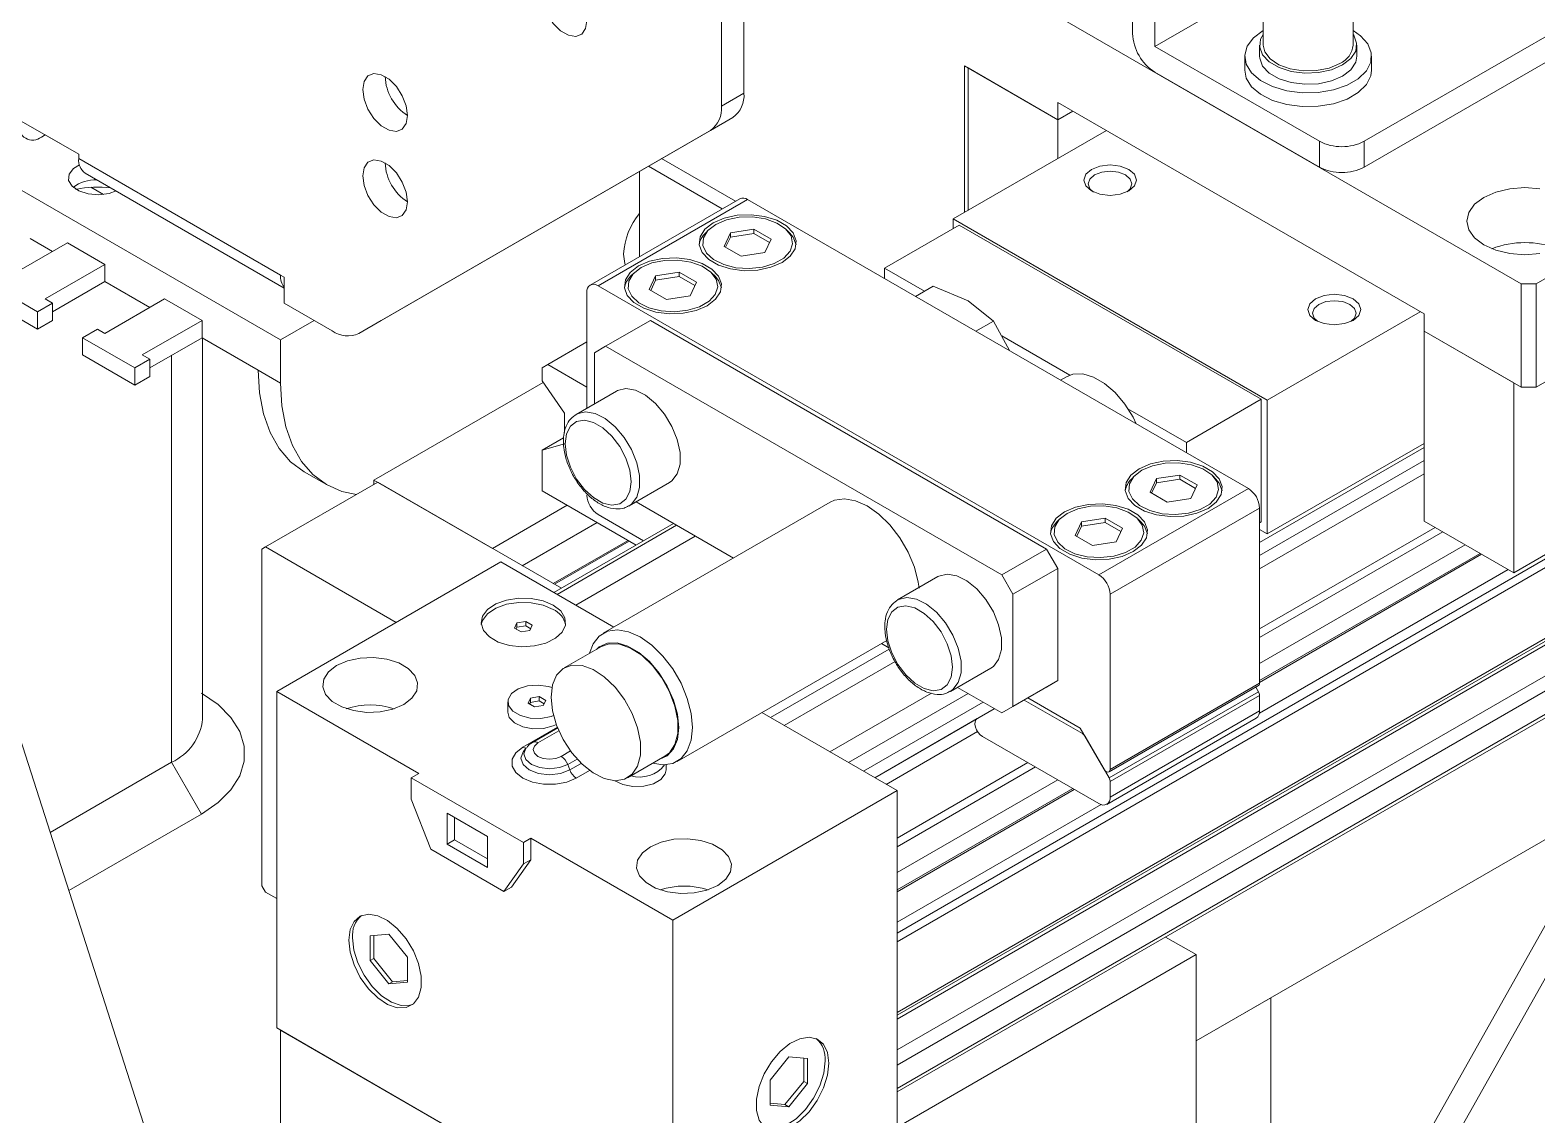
# Model space of a CAD drawing. Header units: millimetres. Extents: x 169 to 14583, y -399 to 10804.
# Drawn here: x 2165.1 to 2307.7, y 7102.6 to 7205.3 of the extents above; entities that cross this region are included whole.
import ezdxf

# ---------------------------------------------------------------- set-up
doc = ezdxf.new("R2010")
doc.units = ezdxf.units.MM
doc.header["$LTSCALE"] = 35

msp = doc.modelspace()

# ---------------------------------------------------------------- linework, layer by layer
at = {"color": 7, "linetype": 'Continuous', "lineweight": 18}
for p, q in [((2553.642, 7295.969), (2247.151, 7119.035)), ((2559.438, 7292.623), (2247.151, 7112.344)), ((2247.151, 7112.073), (2559.672, 7292.488)), ((2559.987, 7292.306), (2247.151, 7111.709)), ((2562.515, 7290.846), (2247.151, 7108.79)), ((2563.752, 7290.132), (2247.151, 7107.362)), ((2565.665, 7289.028), (2247.151, 7105.153)), ((2247.151, 7104.815), (2565.958, 7288.859)), ((2269.424, 7204.968), (2269.424, 7287.241)), ((2271.546, 7203.744), (2271.546, 7286.016)), ((2575.923, 7283.106), (2275.435, 7109.638)), ((2306.194, 7181.292), (2244.676, 7216.806)), ((2291.698, 7215.378), (2271.546, 7203.744)), ((2325.993, 7214.765), (2291.345, 7194.763)), ((2325.993, 7212.316), (2291.345, 7192.314)), ((2232.655, 7209.867), (2232.655, 7199.31)), ((2230.534, 7208.642), (2230.534, 7198.085)), ((2281.791, 7207.745), (2281.791, 7203.867)), ((2290.291, 7203.867), (2290.291, 7207.745)), ((2287.102, 7194.763), (2271.546, 7203.744)), ((2281.441, 7203.867), (2281.441, 7202.805)), ((2290.641, 7202.805), (2290.641, 7203.867)), ((2262.353, 7196.802), (2253.515, 7201.905)), ((2253.515, 7188.026), (2253.515, 7201.905)), ((2280.041, 7202.805), (2280.041, 7201.499)), ((2292.041, 7201.499), (2292.041, 7202.805)), ((2307.608, 7181.292), (2345.085, 7202.927)), ((2253.868, 7201.701), (2262.353, 7196.802)), ((2253.868, 7188.23), (2253.868, 7201.701)), ((2287.102, 7192.314), (2271.546, 7201.294)), ((2230.534, 7198.085), (2232.655, 7199.31)), ((2262.353, 7198.435), (2262.353, 7196.802)), ((2297.002, 7178.434), (2262.353, 7198.435)), ((2262.353, 7196.802), (2263.768, 7197.619)), ((2169.722, 7193.53), (2164.066, 7196.796)), ((2231.619, 7197.02), (2198.335, 7177.8)), ((2231.619, 7197.02), (2229.498, 7195.796)), ((2262.353, 7193.128), (2262.353, 7196.802)), ((2166.54, 7195.367), (2166.187, 7195.163)), ((2166.54, 7195.367), (2166.54, 7195.367)), ((2166.54, 7195.367), (2169.722, 7193.53)), ((2196.214, 7176.575), (2229.498, 7195.796)), ((2266.95, 7195.782), (2252.454, 7187.414)), ((2287.102, 7192.314), (2287.102, 7194.763)), ((2291.345, 7194.763), (2291.345, 7192.314)), ((2169.722, 7193.122), (2169.722, 7193.53)), ((2160.408, 7192.375), (2188.814, 7175.976)), ((2169.722, 7193.122), (2188.814, 7182.1)), ((2222.791, 7183.86), (2222.791, 7191.922)), ((2223.627, 7192.405), (2230.61, 7188.374)), ((2231.858, 7189.094), (2224.875, 7193.126)), ((2345.085, 7193.129), (2307.608, 7171.494)), ((2170.344, 7191.748), (2189.168, 7180.882)), ((2170.87, 7190.414), (2172.055, 7189.73)), ((2232.259, 7189.325), (2218.116, 7181.161)), ((2218.866, 7181.087), (2233.008, 7189.251)), ((2233.008, 7189.251), (2280.385, 7161.901)), ((2229.315, 7186.383), (2229.011, 7186.075)), ((2231.375, 7186.112), (2230.778, 7184.824)), ((2233.606, 7186.457), (2231.375, 7186.112)), ((2231.375, 7185.703), (2231.375, 7186.112)), ((2235.239, 7185.514), (2233.606, 7186.457)), ((2233.606, 7186.048), (2233.606, 7186.457)), ((2237.006, 7186.075), (2236.702, 7186.383)), ((2245.949, 7182.76), (2253.02, 7186.842)), ((2252.454, 7186.516), (2252.454, 7187.414)), ((2252.454, 7187.414), (2282.152, 7170.269)), ((2253.02, 7186.842), (2281.587, 7170.351)), ((2163.005, 7181.895), (2168.662, 7185.161)), ((2165.126, 7185.569), (2167.247, 7184.344)), ((2168.662, 7185.161), (2172.197, 7183.12)), ((2230.778, 7184.824), (2232.411, 7183.881)), ((2231.375, 7185.703), (2230.927, 7184.738)), ((2233.606, 7186.048), (2231.375, 7185.703)), ((2235.09, 7185.192), (2233.606, 7186.048)), ((2234.641, 7184.226), (2235.239, 7185.514)), ((2232.411, 7183.881), (2234.641, 7184.226)), ((2172.197, 7183.12), (2166.54, 7179.854)), ((2172.197, 7183.12), (2172.197, 7181.486)), ((2188.814, 7182.1), (2189.168, 7181.896)), ((2189.168, 7181.896), (2189.168, 7179.447)), ((2222.244, 7182.301), (2221.94, 7181.993)), ((2224.304, 7182.03), (2223.707, 7180.742)), ((2226.535, 7182.375), (2224.304, 7182.03)), ((2224.304, 7181.621), (2224.304, 7182.03)), ((2226.535, 7181.966), (2224.304, 7181.621)), ((2228.168, 7181.432), (2226.535, 7182.375)), ((2226.535, 7181.966), (2226.535, 7182.375)), ((2228.019, 7181.11), (2226.535, 7181.966)), ((2229.935, 7181.993), (2229.63, 7182.301)), ((2245.949, 7181.781), (2245.949, 7182.76)), ((2245.949, 7182.76), (2249.737, 7180.573)), ((2160.884, 7181.487), (2165.833, 7178.629)), ((2167.248, 7178.629), (2172.197, 7181.486)), ((2172.197, 7181.486), (2176.44, 7179.037)), ((2217.806, 7169.51), (2217.806, 7180.474)), ((2218.866, 7181.087), (2266.242, 7153.737)), ((2223.707, 7180.742), (2225.34, 7179.799)), ((2224.304, 7181.621), (2223.856, 7180.656)), ((2227.57, 7180.144), (2228.168, 7181.432)), ((2250.568, 7181.053), (2248.889, 7180.083)), ((2250.568, 7181.053), (2253.868, 7179.658)), ((2306.194, 7181.292), (2307.608, 7181.292)), ((2306.194, 7171.494), (2306.194, 7181.292)), ((2307.608, 7181.292), (2307.608, 7171.494)), ((2160.884, 7179.854), (2165.833, 7176.996)), ((2167.248, 7179.446), (2165.833, 7178.629)), ((2166.54, 7179.854), (2167.248, 7179.446)), ((2167.248, 7179.446), (2167.248, 7177.813)), ((2172.197, 7176.588), (2177.854, 7179.854)), ((2177.854, 7179.854), (2181.39, 7177.813)), ((2189.168, 7179.447), (2193.714, 7176.822)), ((2225.34, 7179.799), (2227.57, 7180.144)), ((2253.868, 7179.658), (2256.284, 7177.753)), ((2165.833, 7178.629), (2165.833, 7176.996)), ((2165.833, 7176.996), (2167.248, 7177.813)), ((2181.39, 7177.813), (2175.733, 7174.547)), ((2181.39, 7177.813), (2181.39, 7176.18)), ((2191.997, 7177.814), (2188.814, 7175.976)), ((2196.214, 7176.575), (2198.335, 7177.8)), ((2219.573, 7175.372), (2223.816, 7177.821)), ((2223.816, 7177.821), (2261.293, 7156.186)), ((2256.284, 7177.753), (2254.605, 7176.784)), ((2256.284, 7177.753), (2257.798, 7174.98)), ((2296.648, 7178.637), (2282.152, 7170.269)), ((2297.002, 7178.434), (2297.002, 7176.8)), ((2170.076, 7176.18), (2171.49, 7176.996)), ((2170.076, 7176.18), (2170.076, 7174.547)), ((2170.076, 7176.18), (2175.026, 7173.323)), ((2171.49, 7176.996), (2172.197, 7176.588)), ((2176.44, 7173.322), (2181.39, 7176.18)), ((2181.39, 7176.18), (2186.693, 7173.118)), ((2181.434, 7140.093), (2181.434, 7176.154)), ((2257.048, 7176.352), (2263.493, 7172.632)), ((2305.487, 7171.902), (2297.002, 7176.8)), ((2297.002, 7176.8), (2297.002, 7158.837)), ((2306.194, 7171.494), (2297.002, 7176.8)), ((2305.487, 7153.938), (2344.378, 7176.389)), ((2188.814, 7171.894), (2188.814, 7175.976)), ((2217.806, 7175.775), (2214.093, 7173.632)), ((2218.513, 7174.759), (2219.573, 7175.372)), ((2218.513, 7169.919), (2218.513, 7174.759)), ((2219.573, 7175.372), (2257.05, 7153.737)), ((2170.076, 7174.547), (2175.026, 7171.69)), ((2176.44, 7174.139), (2175.026, 7173.323)), ((2175.026, 7173.323), (2175.026, 7171.69)), ((2175.733, 7174.547), (2176.44, 7174.139)), ((2176.44, 7174.139), (2176.44, 7172.506)), ((2178.505, 7136.011), (2178.505, 7174.515)), ((2213.563, 7173.325), (2214.093, 7173.632)), ((2213.563, 7172.1), (2213.563, 7173.325)), ((2214.093, 7173.632), (2217.806, 7171.488)), ((2175.026, 7171.69), (2176.44, 7172.506)), ((2186.693, 7173.118), (2188.814, 7171.894)), ((2213.665, 7171.953), (2197.653, 7162.71)), ((2215.684, 7169.039), (2213.563, 7172.1)), ((2263.193, 7172.49), (2262.618, 7172.158)), ((2305.487, 7171.902), (2305.487, 7153.938)), ((2220.609, 7171.129), (2216.791, 7168.925)), ((2307.608, 7171.494), (2306.194, 7171.494)), ((2215.684, 7167.206), (2215.684, 7169.039)), ((2268.992, 7169.457), (2274.516, 7166.269)), ((2274.516, 7166.269), (2281.587, 7170.351)), ((2281.587, 7170.351), (2281.587, 7158.756)), ((2282.152, 7170.269), (2282.152, 7157.613)), ((2216.791, 7168.925), (2216.842, 7168.953)), ((2215.598, 7166.702), (2213.563, 7165.527)), ((2213.563, 7165.527), (2215.684, 7166.14)), ((2274.516, 7166.269), (2274.516, 7165.289)), ((2297.002, 7166.185), (2282.152, 7157.613)), ((2213.563, 7161.69), (2213.563, 7165.527)), ((2297.002, 7165.777), (2281.445, 7156.796)), ((2191.043, 7163.504), (2193.164, 7162.279)), ((2297.002, 7164.552), (2281.445, 7155.571)), ((2297.002, 7164.551), (2281.445, 7155.571)), ((2297.002, 7163.296), (2281.445, 7154.315)), ((2198.007, 7162.506), (2187.4, 7156.383)), ((2197.653, 7162.302), (2197.653, 7162.71)), ((2197.653, 7162.71), (2208.861, 7156.24)), ((2215.387, 7152.472), (2198.007, 7162.506)), ((2221.79, 7160.264), (2225.609, 7162.468)), ((2320.407, 7162.141), (2247.151, 7119.851)), ((2266.242, 7153.737), (2280.385, 7161.901)), ((2269.62, 7163.116), (2269.316, 7162.807)), ((2271.681, 7162.844), (2271.083, 7161.556)), ((2271.681, 7162.436), (2271.232, 7161.47)), ((2273.911, 7163.189), (2271.681, 7162.844)), ((2271.681, 7162.436), (2271.681, 7162.844)), ((2273.911, 7162.781), (2271.681, 7162.436)), ((2275.544, 7162.246), (2273.911, 7163.189)), ((2273.911, 7162.781), (2273.911, 7163.189)), ((2275.395, 7161.924), (2273.911, 7162.781)), ((2274.947, 7160.959), (2275.544, 7162.246)), ((2277.311, 7162.807), (2277.007, 7163.116)), ((2222.458, 7156.555), (2213.563, 7161.69)), ((2240.822, 7160.615), (2219.341, 7148.214)), ((2231.664, 7155.328), (2222.452, 7160.646)), ((2271.083, 7161.556), (2272.716, 7160.614)), ((2272.716, 7160.614), (2274.947, 7160.959)), ((2215.932, 7160.322), (2208.861, 7156.24)), ((2223.169, 7156.965), (2218.866, 7159.449)), ((2262.549, 7159.033), (2262.245, 7158.725)), ((2266.84, 7159.107), (2264.609, 7158.762)), ((2268.473, 7158.164), (2266.84, 7159.107)), ((2266.84, 7158.699), (2266.84, 7159.107)), ((2267.303, 7151.9), (2281.445, 7160.064)), ((2270.24, 7158.725), (2269.936, 7159.033)), ((2281.445, 7160.064), (2281.445, 7143.494)), ((2218.761, 7158.689), (2211.69, 7154.607)), ((2225.998, 7158.598), (2214.684, 7152.067)), ((2226.291, 7158.429), (2214.977, 7151.898)), ((2264.609, 7158.762), (2264.012, 7157.474)), ((2264.609, 7158.354), (2264.161, 7157.388)), ((2264.609, 7158.354), (2264.609, 7158.762)), ((2266.84, 7158.699), (2264.609, 7158.354)), ((2268.324, 7157.842), (2266.84, 7158.699)), ((2267.875, 7156.877), (2268.473, 7158.164)), ((2281.445, 7158.674), (2281.587, 7158.756)), ((2298.061, 7158.225), (2281.445, 7148.633)), ((2282.152, 7157.613), (2281.445, 7158.021)), ((2298.77, 7157.816), (2281.445, 7147.814)), ((2305.487, 7153.938), (2297.002, 7158.837)), ((2187.4, 7156.383), (2187.047, 7156.179)), ((2187.047, 7124.334), (2187.047, 7156.179)), ((2187.4, 7156.383), (2199.77, 7149.242)), ((2221.696, 7156.994), (2214.625, 7152.912)), ((2221.801, 7156.934), (2214.73, 7152.852)), ((2228.059, 7157.409), (2216.745, 7150.877)), ((2257.05, 7153.737), (2261.293, 7156.186)), ((2261.293, 7156.186), (2262.353, 7154.349)), ((2264.012, 7157.474), (2265.645, 7156.532)), ((2265.645, 7156.532), (2267.875, 7156.877)), ((2300.892, 7156.591), (2281.445, 7145.365)), ((2209.674, 7154.959), (2188.461, 7142.713)), ((2209.674, 7154.959), (2220.35, 7148.796)), ((2302.306, 7155.774), (2281.445, 7143.732)), ((2281.445, 7143.563), (2302.452, 7155.69)), ((2251.015, 7153.576), (2247.196, 7151.372)), ((2257.05, 7153.737), (2258.111, 7151.9)), ((2258.111, 7151.9), (2262.353, 7154.349)), ((2262.353, 7154.349), (2262.353, 7143.734)), ((2304.964, 7154.24), (2281.425, 7140.651)), ((2214.73, 7152.852), (2215.387, 7152.472)), ((2258.111, 7151.9), (2258.111, 7141.285)), ((2267.303, 7151.9), (2267.303, 7135.33)), ((2247.196, 7151.372), (2247.248, 7151.4)), ((2176.104, 7101.049), (2160.352, 7150.161)), ((2211.183, 7149.19), (2210.959, 7148.707)), ((2212.019, 7149.319), (2211.183, 7149.19)), ((2211.183, 7148.781), (2211.183, 7149.19)), ((2212.632, 7148.966), (2212.019, 7149.319)), ((2212.019, 7148.911), (2212.019, 7149.319)), ((2210.959, 7148.707), (2211.571, 7148.353)), ((2211.183, 7148.781), (2211.108, 7148.621)), ((2212.019, 7148.911), (2211.183, 7148.781)), ((2211.571, 7148.353), (2212.408, 7148.483)), ((2212.482, 7148.644), (2212.019, 7148.911)), ((2212.408, 7148.483), (2212.632, 7148.966)), ((2219.19, 7146.972), (2215.654, 7144.931)), ((2226.34, 7136.089), (2246.17, 7147.537)), ((2246.415, 7146.718), (2235.183, 7140.233)), ((2246.367, 7146.84), (2245.665, 7147.245)), ((2246.956, 7145.552), (2236.463, 7139.495)), ((2252.196, 7142.711), (2256.014, 7144.916)), ((2258.111, 7141.285), (2262.353, 7143.734)), ((2262.353, 7143.734), (2261.293, 7143.122)), ((2267.303, 7135.33), (2281.445, 7143.494)), ((2188.461, 7142.713), (2201.896, 7134.957)), ((2188.461, 7110.868), (2188.461, 7142.713)), ((2212.456, 7142.087), (2212.232, 7141.604)), ((2213.292, 7142.217), (2212.456, 7142.087)), ((2212.456, 7141.679), (2212.456, 7142.087)), ((2213.905, 7141.863), (2213.292, 7142.217)), ((2213.292, 7141.808), (2213.292, 7142.217)), ((2250.405, 7142.551), (2240.787, 7136.998)), ((2253.868, 7142.509), (2242.554, 7135.978)), ((2257.05, 7140.673), (2252.857, 7143.093)), ((2257.05, 7140.673), (2261.293, 7143.122)), ((2264.682, 7138.716), (2259.171, 7141.897)), ((2264.475, 7139.243), (2259.525, 7142.101)), ((2267.2, 7135.101), (2281.342, 7143.265)), ((2267.2, 7134.524), (2281.342, 7142.688)), ((2267.303, 7134.175), (2281.445, 7142.339)), ((2281.342, 7142.688), (2281.092, 7143.121)), ((2281.445, 7140.875), (2281.445, 7142.339)), ((2210.318, 7141.734), (2210.318, 7140.754)), ((2212.232, 7141.604), (2212.844, 7141.251)), ((2212.456, 7141.679), (2212.381, 7141.518)), ((2213.292, 7141.808), (2212.456, 7141.679)), ((2212.844, 7141.251), (2213.68, 7141.38)), ((2213.755, 7141.541), (2213.292, 7141.808)), ((2213.68, 7141.38), (2213.905, 7141.863)), ((2234.351, 7140.714), (2247.151, 7133.325)), ((2255.283, 7141.693), (2243.969, 7135.161)), ((2256.344, 7141.08), (2245.03, 7134.549)), ((2256.344, 7141.08), (2254.722, 7140.144)), ((2258.111, 7141.285), (2257.05, 7140.673)), ((2267.303, 7132.711), (2281.445, 7140.875)), ((2215.011, 7139.326), (2211.741, 7137.438)), ((2215.04, 7139.256), (2212.669, 7137.888)), ((2254.716, 7140.14), (2245.03, 7134.549)), ((2266.7, 7135.39), (2264.475, 7139.243)), ((2266.992, 7132.025), (2281.135, 7140.189)), ((2215.155, 7138.984), (2213.169, 7137.838)), ((2254.767, 7138.914), (2246.117, 7133.921)), ((2255.222, 7138.461), (2266.242, 7132.099)), ((2264.682, 7138.716), (2264.755, 7138.758)), ((2267.2, 7134.524), (2264.932, 7138.452)), ((2212.058, 7137.365), (2211.795, 7137.025)), ((2216.256, 7137.078), (2215.371, 7136.567)), ((2216.871, 7136.318), (2215.983, 7135.805)), ((2221.654, 7134.538), (2225.189, 7136.579)), ((2167.017, 7129.379), (2178.505, 7136.011)), ((2178.505, 7136.011), (2181.334, 7131.112)), ((2201.189, 7134.549), (2201.896, 7134.957)), ((2216.187, 7135.279), (2215.983, 7135.805)), ((2217.269, 7135.904), (2216.187, 7135.279)), ((2218.046, 7135.237), (2216.8, 7134.518)), ((2225.293, 7135.284), (2225.293, 7135.771)), ((2259.523, 7135.978), (2247.151, 7128.835)), ((2260.232, 7135.568), (2247.151, 7128.016)), ((2292.776, 7087.669), (2319.379, 7135.007)), ((2201.189, 7134.549), (2211.795, 7128.426)), ((2201.189, 7132.508), (2201.189, 7134.549)), ((2262.354, 7134.344), (2247.151, 7125.567)), ((2263.768, 7133.527), (2247.151, 7123.934)), ((2247.151, 7123.765), (2263.915, 7133.443)), ((2267.303, 7132.711), (2267.303, 7134.175)), ((2203.026, 7127.773), (2201.189, 7132.508)), ((2247.151, 7133.325), (2225.937, 7121.078)), ((2247.151, 7133.325), (2247.151, 7101.479)), ((2266.446, 7132.004), (2247.151, 7120.865)), ((2315.22, 7132.606), (2288.617, 7085.269)), ((2181.334, 7131.112), (2168.785, 7123.868)), ((2204.583, 7128.262), (2204.583, 7131.202)), ((2204.583, 7131.202), (2208.401, 7128.997)), ((2205.29, 7128.67), (2205.29, 7130.793)), ((2209.958, 7123.771), (2203.026, 7127.773)), ((2204.583, 7128.262), (2205.29, 7128.67)), ((2208.401, 7126.058), (2204.583, 7128.262)), ((2208.401, 7126.874), (2205.29, 7128.67)), ((2208.401, 7128.997), (2208.401, 7126.058)), ((2211.795, 7128.426), (2212.502, 7128.834)), ((2211.795, 7128.426), (2211.795, 7126.385)), ((2212.502, 7128.834), (2225.937, 7121.078)), ((2212.502, 7128.834), (2212.502, 7126.793)), ((2211.795, 7126.385), (2209.958, 7123.771)), ((2212.502, 7126.793), (2210.665, 7124.179)), ((2211.795, 7126.385), (2212.502, 7126.793)), ((2187.047, 7124.334), (2187.4, 7123.721)), ((2187.4, 7123.721), (2188.461, 7123.109)), ((2209.958, 7123.771), (2210.665, 7124.179)), ((2225.937, 7121.078), (2225.937, 7089.233)), ((2199.067, 7119.759), (2197.3, 7119.601)), ((2197.3, 7119.601), (2197.3, 7117.243)), ((2197.653, 7117.447), (2197.653, 7119.632)), ((2200.835, 7117.559), (2199.067, 7119.759)), ((2275.435, 7117.808), (2272.546, 7119.475)), ((2226.291, 7089.437), (2275.435, 7117.808)), ((2275.435, 7117.808), (2275.435, 7101.477)), ((2197.653, 7117.447), (2197.3, 7117.243)), ((2197.3, 7117.243), (2199.067, 7115.044)), ((2199.421, 7115.248), (2197.653, 7117.447)), ((2200.835, 7115.202), (2200.835, 7117.559)), ((2199.421, 7115.248), (2199.067, 7115.044)), ((2199.067, 7115.044), (2200.835, 7115.202)), ((2200.835, 7115.375), (2199.421, 7115.248)), ((2282.506, 7113.72), (2275.435, 7109.638)), ((2282.506, 7081.741), (2282.506, 7113.72)), ((2225.937, 7089.233), (2188.461, 7110.868)), ((2188.814, 7110.664), (2225.584, 7089.437)), ((2188.814, 7110.664), (2188.814, 7100.866)), ((2236.898, 7108.124), (2235.13, 7105.925)), ((2238.665, 7107.966), (2236.898, 7108.124)), ((2238.312, 7105.813), (2238.312, 7107.998)), ((2238.665, 7105.609), (2238.665, 7107.966)), ((2235.13, 7105.925), (2235.13, 7103.568)), ((2236.544, 7103.614), (2238.312, 7105.813)), ((2236.898, 7103.41), (2238.665, 7105.609)), ((2238.312, 7105.813), (2238.665, 7105.609)), ((2235.13, 7103.741), (2236.544, 7103.614)), ((2235.13, 7103.568), (2236.898, 7103.41)), ((2236.544, 7103.614), (2236.898, 7103.41))]:
    msp.add_line(p, q, dxfattribs=at)
at = {"color": 7, "linetype": 'Continuous', "lineweight": 18, "flags": 128}
for points in [[(2217.806, 7206.191), (2217.678, 7207.103), (2217.309, 7208.052), (2216.745, 7208.925), (2216.053, 7209.615), (2215.316, 7210.041), (2214.624, 7210.149), (2214.059, 7209.928), (2213.691, 7209.404), (2213.563, 7208.64), (2213.691, 7207.729), (2214.059, 7206.779), (2214.624, 7205.907), (2215.316, 7205.216), (2216.053, 7204.791), (2216.745, 7204.682), (2217.309, 7204.903), (2217.678, 7205.427), (2217.806, 7206.191)], [(2290.291, 7205.25), (2291.004, 7204.752), (2291.687, 7203.979), (2292.015, 7203.131), (2291.968, 7202.263), (2291.548, 7201.43), (2290.782, 7200.682), (2289.719, 7200.068), (2288.424, 7199.626), (2286.98, 7199.384), (2285.477, 7199.357), (2284.009, 7199.546), (2282.669, 7199.94), (2281.541, 7200.515), (2280.695, 7201.233), (2280.186, 7202.05), (2280.044, 7202.914), (2280.28, 7203.772), (2280.877, 7204.568), (2281.799, 7205.254), (2281.799, 7205.254)], [(2290.291, 7204.883), (2290.351, 7204.795), (2290.63, 7204.056), (2290.536, 7203.302), (2290.079, 7202.594), (2289.294, 7201.989), (2288.246, 7201.536), (2287.019, 7201.272), (2285.713, 7201.218), (2284.434, 7201.379), (2283.285, 7201.741), (2282.359, 7202.275), (2281.731, 7202.939), (2281.453, 7203.677), (2281.547, 7204.431), (2281.791, 7204.883)], [(2281.791, 7203.867), (2281.936, 7203.232), (2282.443, 7202.561), (2283.269, 7202.007), (2284.342, 7201.618), (2285.566, 7201.429), (2286.832, 7201.456), (2288.027, 7201.698), (2289.047, 7202.132)], [(2290.641, 7202.805), (2290.536, 7202.241), (2290.079, 7201.533), (2289.294, 7200.927), (2288.246, 7200.475), (2287.019, 7200.21), (2285.713, 7200.156), (2284.434, 7200.317), (2283.285, 7200.679), (2282.359, 7201.214), (2281.731, 7201.877), (2281.453, 7202.616), (2281.441, 7202.805)], [(2196.592, 7199.657), (2196.72, 7198.745), (2197.089, 7197.796), (2197.653, 7196.923), (2198.345, 7196.232), (2199.082, 7195.807), (2199.774, 7195.698), (2200.339, 7195.919), (2200.707, 7196.444), (2200.835, 7197.208), (2200.707, 7198.119), (2200.339, 7199.069), (2199.774, 7199.941), (2199.082, 7200.632), (2198.345, 7201.057), (2197.653, 7201.166), (2197.089, 7200.945), (2196.72, 7200.421), (2196.592, 7199.657)], [(2292.041, 7201.499), (2291.968, 7200.957), (2291.548, 7200.123), (2290.782, 7199.376), (2289.719, 7198.762), (2288.424, 7198.32), (2286.98, 7198.078), (2285.477, 7198.05), (2284.009, 7198.24), (2282.669, 7198.634), (2281.541, 7199.208), (2280.695, 7199.926), (2280.186, 7200.743), (2280.041, 7201.499)], [(2173.256, 7190.067), (2172.601, 7189.832), (2171.617, 7189.698), (2170.616, 7189.779), (2169.733, 7190.063), (2169.088, 7190.512), (2168.767, 7191.065), (2168.813, 7191.648), (2169.221, 7192.181), (2169.794, 7192.533)], [(2200.835, 7189.042), (2200.707, 7189.954), (2200.339, 7190.903), (2199.774, 7191.776), (2199.082, 7192.467), (2198.345, 7192.892), (2197.653, 7193.001), (2197.089, 7192.779), (2196.72, 7192.255), (2196.592, 7191.491), (2196.72, 7190.58), (2197.089, 7189.63), (2197.653, 7188.758), (2198.345, 7188.067), (2199.082, 7187.642), (2199.774, 7187.533), (2200.339, 7187.754), (2200.707, 7188.278), (2200.835, 7189.042)], [(2265.535, 7192.108), (2266.346, 7192.421), (2267.303, 7192.531), (2268.26, 7192.421), (2269.071, 7192.108), (2269.613, 7191.64), (2269.803, 7191.087), (2269.613, 7190.535), (2269.071, 7190.067), (2268.26, 7189.754), (2267.303, 7189.644), (2266.346, 7189.754), (2265.535, 7190.067), (2264.993, 7190.535), (2264.803, 7191.087), (2264.993, 7191.64), (2265.535, 7192.108)], [(2265.842, 7191.578), (2266.512, 7191.836), (2267.303, 7191.927), (2268.094, 7191.836), (2268.765, 7191.578), (2269.213, 7191.191), (2269.37, 7190.734), (2269.213, 7190.277), (2268.905, 7189.979)], [(2265.722, 7189.965), (2265.393, 7190.277), (2265.236, 7190.734), (2265.393, 7191.191), (2265.842, 7191.578)], [(2307.971, 7190.278), (2306.548, 7190.386), (2305.124, 7190.278), (2303.798, 7189.961), (2302.658, 7189.456)], [(2302.658, 7189.456), (2301.784, 7188.799), (2301.235, 7188.033), (2301.048, 7187.211), (2301.235, 7186.389), (2301.784, 7185.624), (2302.658, 7184.966), (2303.798, 7184.462), (2305.124, 7184.144), (2306.548, 7184.036), (2307.971, 7184.144)], [(2229.756, 7187.047), (2230.804, 7187.5), (2232.031, 7187.764), (2233.337, 7187.818), (2234.616, 7187.657), (2235.765, 7187.295), (2236.691, 7186.76), (2237.318, 7186.097), (2237.597, 7185.358), (2237.503, 7184.604), (2237.046, 7183.896), (2236.261, 7183.291), (2235.213, 7182.838), (2233.986, 7182.574), (2232.68, 7182.52), (2231.401, 7182.681), (2230.252, 7183.043), (2229.326, 7183.578), (2228.698, 7184.241), (2228.42, 7184.979), (2228.514, 7185.733), (2228.971, 7186.442), (2229.756, 7187.047)], [(2230.003, 7186.904), (2231.023, 7187.338), (2232.218, 7187.58), (2233.484, 7187.607), (2234.708, 7187.418), (2235.781, 7187.029), (2236.607, 7186.474), (2237.114, 7185.804), (2237.255, 7185.077), (2237.02, 7184.359), (2236.428, 7183.712), (2235.532, 7183.195), (2234.412, 7182.853), (2233.167, 7182.717), (2231.908, 7182.799), (2230.747, 7183.092), (2229.787, 7183.569), (2229.113, 7184.188), (2228.785, 7184.894), (2228.833, 7185.625), (2229.251, 7186.315), (2230.003, 7186.904)], [(2237.006, 7186.075), (2237.318, 7185.689), (2237.595, 7184.965)], [(2221.436, 7183.078), (2221.399, 7183.185), (2221.27, 7184.098)], [(2222.685, 7182.965), (2223.733, 7183.418), (2224.96, 7183.682), (2226.266, 7183.736), (2227.545, 7183.575), (2228.694, 7183.213), (2229.62, 7182.678), (2230.247, 7182.015), (2230.526, 7181.276), (2230.432, 7180.522), (2229.975, 7179.814), (2229.19, 7179.209), (2228.142, 7178.756), (2226.915, 7178.492), (2225.609, 7178.438), (2224.33, 7178.599), (2223.181, 7178.961), (2222.255, 7179.495), (2221.627, 7180.159), (2221.349, 7180.897), (2221.443, 7181.651), (2221.9, 7182.36), (2222.685, 7182.965)], [(2222.932, 7182.822), (2223.951, 7183.256), (2225.147, 7183.498), (2226.413, 7183.525), (2227.637, 7183.336), (2228.71, 7182.947), (2229.536, 7182.392), (2230.043, 7181.722), (2230.184, 7180.995), (2229.949, 7180.277), (2229.357, 7179.63), (2228.461, 7179.113), (2227.341, 7178.771), (2226.096, 7178.635), (2224.837, 7178.717), (2223.676, 7179.009), (2222.716, 7179.487), (2222.042, 7180.106), (2221.714, 7180.812), (2221.761, 7181.543), (2222.18, 7182.233), (2222.932, 7182.822)], [(2229.935, 7181.993), (2230.247, 7181.607), (2230.524, 7180.883)], [(2286.749, 7179.862), (2287.56, 7180.175), (2288.516, 7180.285), (2289.473, 7180.175), (2290.284, 7179.862), (2290.826, 7179.394), (2291.016, 7178.841), (2290.826, 7178.289), (2290.284, 7177.821), (2289.473, 7177.508), (2288.516, 7177.398), (2287.56, 7177.508), (2286.749, 7177.821), (2286.207, 7178.289), (2286.016, 7178.841), (2286.207, 7179.394), (2286.749, 7179.862)], [(2286.917, 7177.732), (2286.607, 7178.031), (2286.449, 7178.488), (2286.607, 7178.944), (2287.055, 7179.332)], [(2287.055, 7179.332), (2287.725, 7179.59), (2288.516, 7179.681), (2289.307, 7179.59), (2289.978, 7179.332), (2290.426, 7178.944), (2290.583, 7178.488), (2290.426, 7178.031), (2290.116, 7177.732)], [(2191.043, 7163.504), (2191.042, 7163.504), (2189.762, 7164.451), (2188.682, 7165.693), (2187.823, 7167.209), (2187.199, 7168.972), (2186.82, 7170.953), (2186.693, 7173.118)], [(2188.814, 7171.894), (2188.941, 7169.729), (2189.32, 7167.748), (2189.945, 7165.984), (2190.804, 7164.468), (2191.883, 7163.226), (2193.164, 7162.279), (2194.624, 7161.644), (2196.01, 7161.353)], [(2263.193, 7172.49), (2263.792, 7172.721), (2264.713, 7172.747), (2265.723, 7172.452), (2266.762, 7171.851), (2267.772, 7170.981), (2268.693, 7169.892), (2269.471, 7168.646), (2269.775, 7168.026)], [(2225.609, 7162.468), (2225.852, 7162.639), (2226.352, 7163.3), (2226.612, 7164.221), (2226.612, 7165.333), (2226.352, 7166.553), (2225.852, 7167.792), (2225.148, 7168.957), (2224.293, 7169.962), (2223.35, 7170.733), (2222.39, 7171.211), (2221.482, 7171.363), (2220.696, 7171.176), (2220.609, 7171.129)], [(2216.842, 7168.953), (2216.877, 7168.971), (2217.664, 7169.158), (2218.571, 7169.007), (2219.532, 7168.528), (2220.475, 7167.758), (2221.329, 7166.753), (2222.033, 7165.588), (2222.533, 7164.349), (2222.793, 7163.128), (2222.793, 7162.016), (2222.533, 7161.096), (2222.033, 7160.435), (2221.757, 7160.245)], [(2215.755, 7166.145), (2215.881, 7167.085), (2216.249, 7167.803), (2216.829, 7168.241), (2217.574, 7168.364), (2218.424, 7168.161), (2219.309, 7167.65), (2220.159, 7166.871), (2220.904, 7165.888), (2221.484, 7164.781), (2221.852, 7163.638), (2221.978, 7162.553), (2221.852, 7161.614), (2221.484, 7160.896), (2220.904, 7160.458), (2220.159, 7160.335), (2219.309, 7160.538), (2218.424, 7161.049), (2217.574, 7161.827), (2216.829, 7162.81), (2216.249, 7163.918), (2215.881, 7165.061), (2215.755, 7166.145)], [(2270.061, 7163.779), (2271.109, 7164.232), (2272.336, 7164.496), (2273.642, 7164.55), (2274.921, 7164.389), (2276.07, 7164.027), (2276.996, 7163.493), (2277.624, 7162.829), (2277.902, 7162.091), (2277.808, 7161.337), (2277.351, 7160.629), (2276.566, 7160.024), (2275.518, 7159.571), (2274.291, 7159.306), (2272.985, 7159.253), (2271.706, 7159.413), (2270.557, 7159.775), (2269.631, 7160.31), (2269.004, 7160.973), (2268.725, 7161.712), (2268.819, 7162.466), (2269.276, 7163.174), (2270.061, 7163.779)], [(2270.308, 7163.636), (2271.328, 7164.07), (2272.523, 7164.312), (2273.789, 7164.339), (2275.013, 7164.15), (2276.086, 7163.761), (2276.912, 7163.207), (2277.419, 7162.536), (2277.561, 7161.81), (2277.325, 7161.091), (2276.733, 7160.444), (2275.837, 7159.927), (2274.717, 7159.586), (2273.472, 7159.45), (2272.214, 7159.531), (2271.052, 7159.824), (2270.092, 7160.301), (2269.418, 7160.92), (2269.09, 7161.627), (2269.138, 7162.357), (2269.556, 7163.048), (2270.308, 7163.636)], [(2277.311, 7162.807), (2277.624, 7162.421), (2277.9, 7161.697)], [(2240.822, 7160.615), (2241.236, 7160.803), (2242.175, 7160.942), (2243.221, 7160.761), (2244.322, 7160.268), (2245.424, 7159.489), (2246.47, 7158.462), (2247.408, 7157.24), (2248.192, 7155.882), (2248.782, 7154.458), (2249.148, 7153.039), (2249.229, 7152.475)], [(2262.99, 7159.697), (2264.038, 7160.15), (2265.265, 7160.414), (2266.571, 7160.468), (2267.85, 7160.307), (2268.999, 7159.945), (2269.925, 7159.411), (2270.552, 7158.747), (2270.831, 7158.009), (2270.737, 7157.255), (2270.28, 7156.547), (2269.495, 7155.942), (2268.447, 7155.489), (2267.22, 7155.224), (2265.914, 7155.171), (2264.635, 7155.331), (2263.486, 7155.693), (2262.56, 7156.228), (2261.933, 7156.891), (2261.654, 7157.63), (2261.748, 7158.384), (2262.205, 7159.092), (2262.99, 7159.697)], [(2263.237, 7159.554), (2264.257, 7159.988), (2265.452, 7160.23), (2266.718, 7160.257), (2267.942, 7160.068), (2269.015, 7159.679), (2269.841, 7159.125), (2270.348, 7158.454), (2270.49, 7157.728), (2270.254, 7157.009), (2269.662, 7156.362), (2268.766, 7155.845), (2267.646, 7155.503), (2266.401, 7155.368), (2265.142, 7155.449), (2263.981, 7155.742), (2263.021, 7156.219), (2262.347, 7156.838), (2262.019, 7157.545), (2262.067, 7158.275), (2262.485, 7158.966), (2263.237, 7159.554)], [(2270.24, 7158.725), (2270.552, 7158.339), (2270.829, 7157.615)], [(2256.014, 7144.916), (2256.257, 7145.086), (2256.757, 7145.747), (2257.017, 7146.668), (2257.017, 7147.78), (2256.757, 7149), (2256.257, 7150.239), (2255.553, 7151.404), (2254.699, 7152.409), (2253.756, 7153.18), (2252.795, 7153.658), (2251.888, 7153.81), (2251.101, 7153.623), (2251.015, 7153.576)], [(2214.624, 7150.877), (2213.664, 7151.286), (2212.539, 7151.513), (2211.347, 7151.539), (2210.196, 7151.361), (2209.186, 7150.995), (2208.408, 7150.473), (2207.932, 7149.842), (2207.798, 7149.158), (2208.02, 7148.482), (2208.577, 7147.873), (2209.42, 7147.387), (2210.474, 7147.065), (2211.646, 7146.937), (2212.831, 7147.014), (2213.923, 7147.289), (2214.827, 7147.738), (2215.462, 7148.321), (2215.77, 7148.986), (2215.726, 7149.674), (2215.332, 7150.324), (2214.624, 7150.877)], [(2214.624, 7150.469), (2213.664, 7150.878), (2212.539, 7151.105), (2211.347, 7151.131), (2210.196, 7150.953), (2209.186, 7150.587), (2208.408, 7150.065), (2207.932, 7149.434), (2207.811, 7149.04)], [(2246.161, 7148.593), (2246.287, 7149.532), (2246.655, 7150.25), (2247.234, 7150.688), (2247.979, 7150.811), (2248.829, 7150.608), (2249.715, 7150.097), (2250.564, 7149.319), (2251.309, 7148.336), (2251.889, 7147.228), (2252.257, 7146.085), (2252.383, 7145.001), (2252.257, 7144.061), (2251.889, 7143.343), (2251.309, 7142.905), (2250.564, 7142.782), (2249.715, 7142.985), (2248.829, 7143.496), (2247.979, 7144.275), (2247.234, 7145.258), (2246.655, 7146.365), (2246.287, 7147.508), (2246.161, 7148.593)], [(2247.248, 7151.4), (2247.283, 7151.418), (2248.07, 7151.606), (2248.977, 7151.454), (2249.937, 7150.975), (2250.88, 7150.205), (2251.735, 7149.2), (2252.439, 7148.035), (2252.939, 7146.796), (2253.199, 7145.575), (2253.199, 7144.464), (2252.939, 7143.543), (2252.439, 7142.882), (2252.162, 7142.692)], [(2218.04, 7146.317), (2218.381, 7147.206), (2218.97, 7147.949), (2219.754, 7148.402), (2220.693, 7148.541), (2221.739, 7148.36), (2222.84, 7147.867), (2223.942, 7147.088), (2224.988, 7146.061), (2225.926, 7144.838), (2226.71, 7143.481), (2227.3, 7142.057), (2227.666, 7140.637), (2227.79, 7139.294), (2227.666, 7138.094), (2227.3, 7137.097), (2226.71, 7136.354), (2225.926, 7135.901), (2224.988, 7135.762), (2224.037, 7135.914)], [(2218.698, 7146.688), (2218.972, 7146.926), (2219.747, 7147.271), (2220.665, 7147.298), (2221.672, 7147.003), (2222.708, 7146.405), (2223.714, 7145.538), (2224.632, 7144.452), (2225.408, 7143.21), (2225.996, 7141.885), (2226.364, 7140.554), (2226.489, 7139.294), (2226.364, 7138.178), (2225.996, 7137.271), (2225.408, 7136.626), (2224.698, 7136.296)], [(2219.19, 7146.972), (2219.916, 7147.225), (2220.879, 7147.192), (2221.923, 7146.819), (2222.985, 7146.129), (2223.996, 7145.166), (2224.894, 7143.989), (2225.622, 7142.674), (2226.134, 7141.302), (2226.399, 7139.96), (2226.399, 7138.732), (2226.134, 7137.695), (2225.622, 7136.915), (2225.189, 7136.579)], [(2194.118, 7145.162), (2195.143, 7145.606), (2196.343, 7145.864), (2197.621, 7145.917), (2198.872, 7145.76), (2199.996, 7145.405), (2200.902, 7144.882), (2201.516, 7144.233), (2201.788, 7143.511), (2201.697, 7142.773), (2201.249, 7142.081), (2200.482, 7141.489), (2199.456, 7141.046), (2198.256, 7140.787), (2196.979, 7140.734), (2195.727, 7140.892), (2194.603, 7141.246), (2193.697, 7141.769), (2193.083, 7142.418), (2192.811, 7143.14), (2192.902, 7143.878), (2193.35, 7144.571), (2194.118, 7145.162)], [(2214.412, 7142.184), (2214.545, 7143.325), (2214.936, 7144.241), (2215.561, 7144.874), (2216.381, 7145.184), (2217.343, 7145.151), (2218.388, 7144.778), (2219.449, 7144.088), (2220.461, 7143.125), (2221.359, 7141.948), (2222.087, 7140.633), (2222.599, 7139.261), (2222.863, 7137.919), (2222.863, 7136.691), (2222.599, 7135.654), (2222.087, 7134.874), (2221.359, 7134.399), (2220.461, 7134.259), (2219.449, 7134.463), (2218.388, 7134.999), (2217.343, 7135.832), (2216.381, 7136.91), (2215.561, 7138.166), (2214.936, 7139.521), (2214.545, 7140.889), (2214.412, 7142.184)], [(2214.493, 7143.092), (2214.179, 7143.186), (2213.195, 7143.32), (2212.194, 7143.239), (2211.311, 7142.955), (2210.666, 7142.506), (2210.344, 7141.953), (2210.391, 7141.37), (2210.799, 7140.837), (2211.514, 7140.424), (2212.438, 7140.188), (2213.448, 7140.161), (2214.406, 7140.347), (2214.648, 7140.434)], [(2181.334, 7142.542), (2182.902, 7141.463), (2184.122, 7140.243), (2184.957, 7138.919), (2185.381, 7137.531), (2185.381, 7136.123), (2184.957, 7134.735), (2184.122, 7133.411), (2182.902, 7132.191), (2181.334, 7131.112)], [(2210.318, 7140.754), (2210.461, 7140.249), (2210.952, 7139.74), (2211.73, 7139.367), (2212.688, 7139.182), (2213.698, 7139.209), (2214.622, 7139.444), (2214.915, 7139.578)], [(2254.722, 7140.144), (2254.598, 7140.023), (2254.528, 7139.837), (2254.518, 7139.604), (2254.568, 7139.342), (2254.675, 7139.075), (2254.829, 7138.825), (2255.016, 7138.615), (2255.222, 7138.461)], [(2213.169, 7137.838), (2212.832, 7137.547), (2212.714, 7137.203), (2212.832, 7136.859), (2213.169, 7136.567), (2213.674, 7136.372), (2214.27, 7136.304), (2214.866, 7136.372), (2215.371, 7136.567)], [(2211.741, 7137.438), (2211.083, 7136.915), (2210.737, 7136.301), (2210.737, 7135.655), (2211.083, 7135.04), (2211.741, 7134.518), (2212.646, 7134.138), (2213.711, 7133.938), (2214.83, 7133.938), (2215.894, 7134.138), (2216.8, 7134.518)], [(2211.814, 7137.05), (2211.765, 7136.985), (2211.559, 7136.386), (2211.765, 7135.787), (2212.353, 7135.279), (2213.233, 7134.94), (2214.27, 7134.821), (2215.308, 7134.94), (2216.187, 7135.279)], [(2212.058, 7137.365), (2212.032, 7137.33), (2211.847, 7136.794), (2212.032, 7136.259), (2212.557, 7135.805), (2213.343, 7135.502), (2214.27, 7135.396), (2215.197, 7135.502), (2215.983, 7135.805)], [(2220.442, 7134.26), (2221.205, 7133.897), (2222.163, 7133.712), (2223.173, 7133.739), (2224.097, 7133.974), (2224.812, 7134.387), (2225.22, 7134.92), (2225.293, 7135.284)], [(2267.303, 7135.33), (2267.288, 7135.22), (2267.244, 7135.138), (2267.174, 7135.089), (2267.085, 7135.079), (2266.984, 7135.108), (2266.881, 7135.174), (2266.783, 7135.27), (2266.7, 7135.39)], [(2223.816, 7128.018), (2224.841, 7128.461), (2226.042, 7128.719), (2227.319, 7128.772), (2228.571, 7128.615), (2229.695, 7128.261), (2230.6, 7127.738), (2231.214, 7127.089), (2231.487, 7126.366), (2231.395, 7125.629), (2230.948, 7124.936), (2230.18, 7124.344), (2229.155, 7123.901), (2227.955, 7123.643), (2226.677, 7123.59), (2225.425, 7123.747), (2224.301, 7124.101), (2223.396, 7124.624), (2222.782, 7125.273), (2222.51, 7125.996), (2222.601, 7126.733), (2223.048, 7127.426), (2223.816, 7128.018)], [(2195.274, 7119.183), (2195.402, 7120.181), (2195.775, 7120.957), (2196.366, 7121.455), (2197.131, 7121.637), (2198.014, 7121.49), (2198.948, 7121.024), (2199.866, 7120.275), (2200.697, 7119.297), (2201.382, 7118.164), (2201.868, 7116.959), (2202.121, 7115.771), (2202.121, 7114.69), (2201.868, 7113.794), (2201.382, 7113.151), (2200.697, 7112.808), (2199.866, 7112.79), (2198.948, 7113.099), (2198.014, 7113.713), (2197.131, 7114.584), (2196.366, 7115.65), (2195.775, 7116.83), (2195.402, 7118.038), (2195.274, 7119.183)], [(2201.316, 7113.098), (2201.051, 7113.012), (2200.219, 7112.994), (2199.302, 7113.304), (2198.368, 7113.917), (2197.485, 7114.789), (2196.72, 7115.854), (2196.129, 7117.034), (2195.756, 7118.242), (2195.628, 7119.387)], [(2240.69, 7107.549), (2240.563, 7108.547), (2240.19, 7109.323), (2239.599, 7109.821), (2238.833, 7110.003), (2237.951, 7109.856), (2237.016, 7109.39), (2236.099, 7108.641), (2235.268, 7107.663), (2234.583, 7106.529), (2234.096, 7105.324), (2233.844, 7104.137), (2233.844, 7103.055), (2234.096, 7102.16), (2234.583, 7101.516), (2235.268, 7101.173), (2236.099, 7101.156), (2237.016, 7101.465), (2237.951, 7102.078), (2238.833, 7102.95), (2239.599, 7104.016), (2240.19, 7105.196), (2240.563, 7106.403), (2240.69, 7107.549)], [(2234.649, 7101.464), (2234.914, 7101.377), (2235.746, 7101.36), (2236.663, 7101.669), (2237.597, 7102.283), (2238.48, 7103.154), (2239.245, 7104.22), (2239.836, 7105.4), (2240.209, 7106.608), (2240.337, 7107.753)]]:
    msp.add_lwpolyline(points, dxfattribs=at)
at = {"color": 7, "linetype": 'Continuous', "lineweight": 18}
for centre, radius, start, end in [((2274.03, 7205.178), 4.61, 182.60548, 237.39452), ((2288.216, 7204.042), 2.083, 293.5055, 355.17436), ((2203.241, 7201.046), 4.53, 182.07995, 237.92005), ((2230.152, 7199.063), 2.515, 305.69804, 5.62038), ((2228.03, 7197.839), 2.515, 305.69804, 5.62038), ((2165.359, 7196.178), 1.31, 170.78596, 309.20329), ((2289.223, 7198.858), 4.611, 242.60967, 297.39033), ((2171.192, 7192.96), 1.479, 173.70115, 234.98667), ((2203.241, 7192.88), 4.53, 182.07747, 237.94763), ((2289.223, 7196.408), 4.611, 242.60967, 297.39033), ((2171.29, 7187.695), 3.424, 87.49208, 127.64311), ((2171.494, 7180.936), 9.498, 82.29206, 102.37517), ((2232.569, 7188.638), 0.754, 54.38242, 114.30712), ((2227.629, 7183.783), 6.367, 139.46244, 177.16098), ((2230.426, 7184.612), 2.035, 134.05409, 170.02882), ((2306.548, 7176.479), 8.7, 68.9509, 111.0491), ((2190.559, 7182.008), 1.747, 176.95148, 217.22795), ((2223.355, 7180.53), 2.035, 134.05432, 170.02151), ((2218.452, 7180.579), 0.655, 50.79671, 189.21404), ((2195.178, 7178.867), 2.515, 234.38183, 294.31395), ((2270.731, 7161.345), 2.035, 134.05389, 170.03557), ((2279.142, 7159.959), 2.305, 2.60548, 57.39452), ((2220.108, 7161.39), 2.305, 182.60548, 237.39452), ((2263.66, 7157.263), 2.035, 134.05431, 170.02199), ((2265, 7151.795), 2.305, 2.60548, 57.39452), ((2213.786, 7148.609), 2.04, 12.20687, 65.74414), ((2281.201, 7143.467), 0.246, 304.92157, 6.39061), ((2280.724, 7142.315), 0.721, 1.9565, 31.14373), ((2197.3, 7134.153), 7.288, 71.91134, 108.08866), ((2280.71, 7140.794), 0.739, 305.01333, 6.29885), ((2176.43, 7140.592), 5.029, 294.37466, 354.3052), ((2212.879, 7137.458), 0.478, 52.6262, 116.08304), ((2264.3, 7138.104), 0.721, 28.85561, 58.04533), ((2212.081, 7137.985), 0.644, 238.08745, 266.40233), ((2214.543, 7135.275), 1.535, 20.22711, 57.36203), ((2217.627, 7135.81), 1.535, 200.22711, 237.36203), ((2222.763, 7137.647), 3.043, 254.61747, 321.74462), ((2266.582, 7134.151), 0.721, 1.9565, 31.14373), ((2266.657, 7132.607), 0.655, 230.79671, 9.21404), ((2226.998, 7117.008), 7.288, 71.91134, 108.08866), ((2198.124, 7119.621), 2.507, 131.42462, 185.36032), ((2237.841, 7107.987), 2.507, 354.63968, 48.57538)]:
    msp.add_arc(centre, radius, start, end, dxfattribs=at)
for points, knots in [([(2216.86, 7168.948), (2216.65, 7168.812), (2216.214, 7168.531), (2215.799, 7167.808), (2215.603, 7167.072), (2215.585, 7166.567), (2215.579, 7166.39)], [0, 0, 0, 0, 0.2637851, 0.5482485, 0.8415939, 1, 1, 1, 1]), ([(2215.579, 7166.39), (2215.586, 7166.197), (2215.606, 7165.64), (2215.821, 7164.66), (2216.279, 7163.501), (2216.925, 7162.407), (2217.716, 7161.446), (2218.609, 7160.678), (2219.565, 7160.151), (2220.484, 7159.945), (2221.241, 7159.983), (2221.596, 7160.198), (2221.726, 7160.276)], [0, 0, 0, 0, 0.0595027, 0.1710686, 0.2823614, 0.3934602, 0.5048192, 0.6168572, 0.7301682, 0.8447184, 0.9430844, 1, 1, 1, 1]), ([(2247.266, 7151.395), (2247.056, 7151.26), (2246.62, 7150.979), (2246.204, 7150.255), (2246.008, 7149.519), (2245.991, 7149.014), (2245.985, 7148.838)], [0, 0, 0, 0, 0.2637851, 0.5482485, 0.8415939, 1, 1, 1, 1]), ([(2245.985, 7148.838), (2245.992, 7148.644), (2246.012, 7148.088), (2246.227, 7147.107), (2246.685, 7145.948), (2247.331, 7144.854), (2248.122, 7143.893), (2249.015, 7143.126), (2249.97, 7142.598), (2250.89, 7142.392), (2251.646, 7142.43), (2252.001, 7142.645), (2252.132, 7142.724)], [0, 0, 0, 0, 0.0595027, 0.1710686, 0.2823614, 0.3934602, 0.5048192, 0.6168572, 0.7301682, 0.8447184, 0.9430844, 1, 1, 1, 1]), ([(2212.669, 7137.888), (2212.523, 7137.8), (2212.297, 7137.665), (2212.157, 7137.452), (2212.108, 7137.378)], [0, 0, 0, 0, 0.6497591, 1, 1, 1, 1])]:
    msp.add_open_spline(points, degree=3, knots=knots, dxfattribs=at)

doc.saveas('drawing.dxf')
